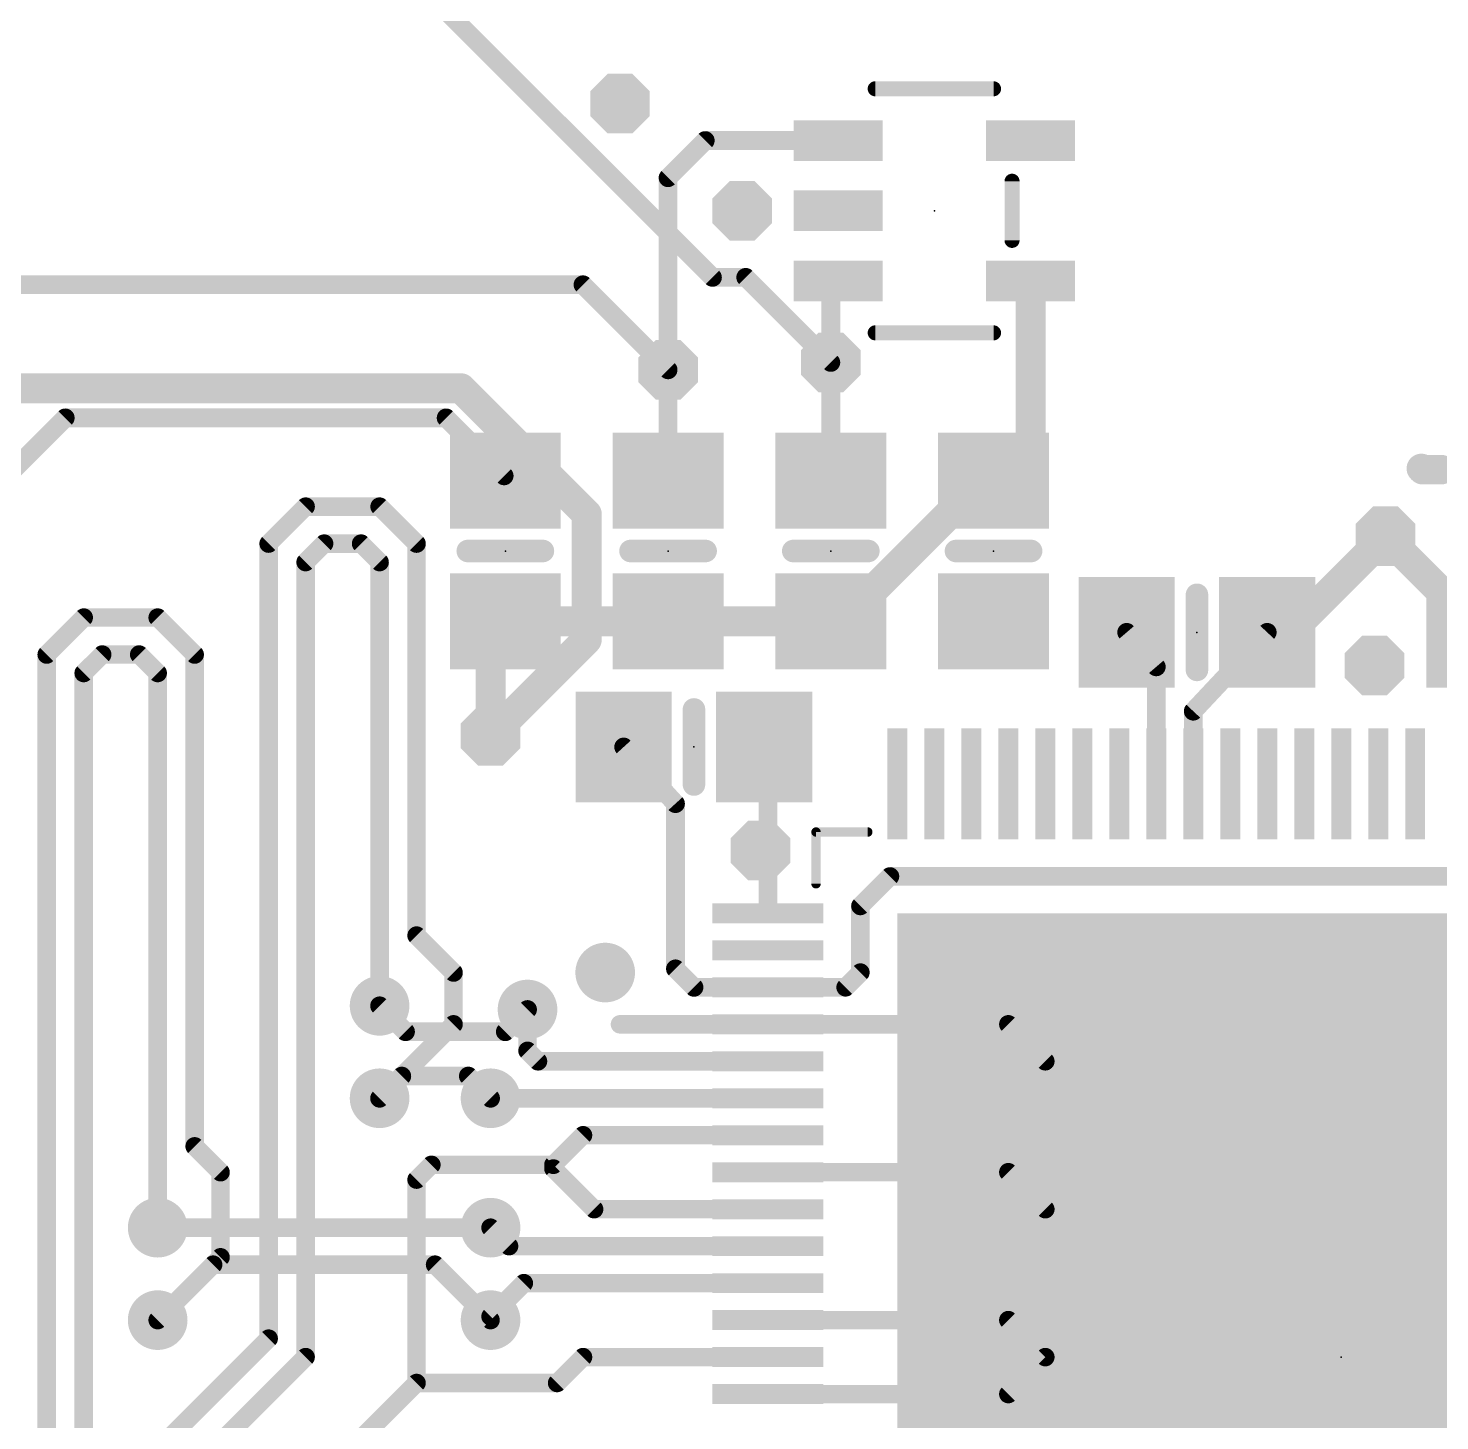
# Model space of a CAD drawing. Extents: x -29 to 121, y -8 to 99.
# Drawn here: x 11.25 to 30.33, y 50.14 to 68.97 of the extents above; entities that cross this region are included whole.
import ezdxf

# ---------------------------------------------------------------- set-up
doc = ezdxf.new("R2010")
doc.units = 0
for name, color, linetype in [('1', 12, 'CONTINUOUS'), ('16', 132, 'CONTINUOUS'), ('17', 110, 'CONTINUOUS'), ('18', 3, 'CONTINUOUS'), ('21', 40, 'CONTINUOUS'), ('23', 40, 'CONTINUOUS')]:
    doc.layers.add(name, color=color, linetype=linetype)

# ---------------------------------------------------------------- blocks, each defined once
blk = doc.blocks.new('RECT')
blk.add_solid([(-0.5, -0.5), (0.5, -0.5), (-0.5, 0.5), (0.5, 0.5)])
blk = doc.blocks.new('ROUNDP')
at = {"const_width": 0.5}
blk.add_lwpolyline([(0, -0.25, 1), (0, 0.25, 1), (0, -0.25)], format="xyb", dxfattribs=at)
blk = doc.blocks.new('OCTAGONV')
at = {"const_width": 0.5}
blk.add_lwpolyline([(-0.25, -0.1036), (-0.25, 0.1036), (-0.1036, 0.25), (0.1036, 0.25), (0.25, 0.1036), (0.25, -0.1036), (0.1036, -0.25), (-0.1036, -0.25), (-0.25, -0.1036), (-0.25, 0.1036)], dxfattribs=at)
blk = doc.blocks.new('ROUNDV')
at = {"const_width": 0.5}
blk.add_lwpolyline([(0, -0.25, 1), (0, 0.25, 1), (0, -0.25)], format="xyb", dxfattribs=at)

msp = doc.modelspace()

# ---------------------------------------------------------------- linework, layer by layer
at = {"layer": '1'}
for points, const_width in [([(20.4025, 67.45), (19.9, 66.9475)], 0.254), ([(22.1999, 67.45), (20.4025, 67.45)], 0.254), ([(19.9, 66.9475), (19.9, 64.35)], 0.254), ([(22.1999, 65.55), (22.1, 65.55)], 0.254), ([(22.1, 65.55), (22.1, 64.45)], 0.254), ([(24.8001, 63.4161), (24.8001, 65.55)], 0.4064), ([(22.1, 64.45), (22.1, 62.85)], 0.254), ([(19.9, 64.35), (19.9, 62.85)], 0.254), ([(10.75, 62.7), (11.75, 63.7)], 0.254), ([(11.75, 63.7), (16.9, 63.7)], 0.254), ([(16.9, 63.7), (17.684, 62.916)], 0.254), ([(24.3, 62.85), (24.8001, 63.4161)], 0.4064), ([(30.084, 63.016), (30.1, 63)], 0.4), ([(17.684, 62.916), (17.7, 62.85)], 0.254), ([(22.184, 60.884), (24.216, 62.916)], 0.4064), ([(24.216, 62.916), (24.3, 62.85)], 0.4064), ([(14.5, 62), (15, 62.5)], 0.25), ([(15, 62.5), (16, 62.5)], 0.25), ([(16, 62.5), (16.5, 62)], 0.25), ([(28.3, 60.8), (29.6, 62.1)], 0.4064), ([(14.5, 51.25), (14.5, 62)], 0.25), ([(15, 61.75), (15.25, 62)], 0.25), ([(15.25, 62), (15.75, 62)], 0.25), ([(15.75, 62), (16, 61.75)], 0.25), ([(16.5, 62), (16.5, 56.7)], 0.25), ([(15, 51), (15, 61.75)], 0.25), ([(16, 61.75), (16, 55.75)], 0.25), ([(11.5, 60.5), (12, 61)], 0.25), ([(12, 61), (13, 61)], 0.25), ([(13, 61), (13.5, 60.5)], 0.25), ([(17.5, 60.884), (17.7, 60.95)], 0.4064), ([(17.5, 59.4), (17.5, 60.884)], 0.4064), ([(17.7, 60.95), (19.9, 60.95)], 0.4064), ([(19.9, 60.95), (22.1, 60.95)], 0.4064), ([(22.1, 60.95), (22.184, 60.884)], 0.4064), ([(26.5, 60.334), (26.1, 60.8)], 0.254), ([(27, 59.734), (28, 60.8)], 0.254), ([(28, 60.8), (28.3, 60.8)], 0.4064), ([(11.5, 49.5), (11.5, 60.5)], 0.25), ([(12, 60.25), (12.25, 60.5)], 0.25), ([(12.25, 60.5), (12.75, 60.5)], 0.25), ([(12.75, 60.5), (13, 60.25)], 0.25), ([(13.5, 60.5), (13.5, 53.85)], 0.25), ([(12, 49), (12, 60.25)], 0.25), ([(13, 60.25), (13, 52.75)], 0.25), ([(26.5, 58.75), (26.5, 60.334)], 0.254), ([(27, 58.75), (27, 59.734)], 0.254), ([(19.25, 59.234), (19.3, 59.25)], 0.25), ([(20, 58.484), (19.3, 59.25)], 0.254), ([(21.25, 59.234), (21.2, 59.25)], 0.25), ([(21.25, 57), (21.25, 59.234)], 0.25), ([(20, 56.25), (20, 58.484)], 0.254), ([(22.9, 57.5), (22.5, 57.1)], 0.25), ([(32, 57.5), (22.9, 57.5)], 0.25), ([(22.5, 57.1), (22.5, 56.2)], 0.25), ([(16.5, 56.7), (17, 56.2)], 0.25), ([(17, 56.2), (17, 55.5)], 0.25), ([(20.25, 56), (20, 56.25)], 0.254), ([(22.5, 56.2), (22.3, 56)], 0.25), ([(21.25, 56), (20.25, 56)], 0.25), ([(22.3, 56), (21.25, 56)], 0.25), ([(18, 55.1414), (18, 55.7)], 0.25), ([(17, 55.5), (16, 54.5)], 0.25), ([(19.25, 55.5), (21.25, 55.5)], 0.25), ([(21.25, 55.5), (24.5, 55.5)], 0.25), ([(24.5, 55.5), (25, 55)], 0.25), ([(18.1414, 55), (18, 55.1414)], 0.25), ([(21.25, 55), (18.1414, 55)], 0.25), ([(17.5, 54.5), (21.25, 54.5)], 0.25), ([(18.35, 53.6), (18.75, 54)], 0.25), ([(21.25, 54), (18.75, 54)], 0.25), ([(13.5, 53.85), (13.85, 53.5)], 0.25), ([(13.85, 53.5), (13.85, 52.35)], 0.25), ([(16.5, 53.4), (16.7, 53.6)], 0.25), ([(16.7, 53.6), (18.35, 53.6)], 0.25), ([(18.35, 53.6), (18.35, 53.55)], 0.25), ([(18.35, 53.55), (18.9, 53)], 0.25), ([(21.25, 53.5), (24.5, 53.5)], 0.25), ([(24.5, 53.5), (25, 53)], 0.25), ([(16.5, 53.4), (16.5, 50.65)], 0.25), ([(21.25, 53), (18.9, 53)], 0.25), ([(17.75, 52.5), (17.5, 52.75)], 0.25), ([(21.25, 52.5), (17.75, 52.5)], 0.25), ([(13.85, 52.35), (13, 51.5)], 0.25), ([(17.5, 51.55), (17.95, 52)], 0.25), ([(21.25, 52), (17.95, 52)], 0.25), ([(17.5, 51.5), (17.5, 51.55)], 0.25), ([(21.25, 51.5), (24.5, 51.5)], 0.25), ([(24.5, 51.5), (25, 51)], 0.25), ([(13, 49.75), (14.5, 51.25)], 0.25), ([(13.5, 49.5), (15, 51)], 0.25), ([(18.75, 51), (18.4, 50.65)], 0.25), ([(21.25, 51), (18.75, 51)], 0.25), ([(24.5, 50.5), (25, 51)], 0.25), ([(25, 51), (29, 51)], 0.25), ([(16.5, 50.65), (14.5, 48.65)], 0.25), ([(18.4, 50.65), (16.5, 50.65)], 0.25), ([(21.25, 50.5), (24.5, 50.5)], 0.25)]:
    msp.add_lwpolyline(points, dxfattribs=dict(at, const_width=const_width))
for points, const_width in [([(20.4025, 67.5135, 1), (20.4025, 67.3865)], 0.127), ([(20.4474, 67.4051, 1), (20.3576, 67.4949)], 0.127), ([(22.1999, 67.3865, 1), (22.1999, 67.5135)], 0.127), ([(19.9635, 66.9475, 1), (19.8365, 66.9475)], 0.127), ([(19.8551, 66.9924, 1), (19.9449, 66.9026)], 0.127), ([(22.1, 65.6135, 1), (22.1, 65.4865)], 0.127), ([(22.1635, 65.55, 1), (22.0365, 65.55)], 0.127), ([(22.1999, 65.4865, 1), (22.1999, 65.6135)], 0.127), ([(24.9017, 65.55, 1), (24.6985, 65.55)], 0.2032), ([(22.1635, 64.45, 1), (22.0365, 64.45)], 0.127), ([(22.0365, 64.45, 1), (22.1635, 64.45)], 0.127), ([(19.9635, 64.35, 1), (19.8365, 64.35)], 0.127), ([(19.8365, 64.35, 1), (19.9635, 64.35)], 0.127), ([(11.75, 63.7635, 1), (11.75, 63.6365)], 0.127), ([(11.7949, 63.6551, 1), (11.7051, 63.7449)], 0.127), ([(16.9449, 63.7449, 1), (16.8551, 63.6551)], 0.127), ([(16.9, 63.6365, 1), (16.9, 63.7635)], 0.127), ([(24.8762, 63.3488, 1), (24.724, 63.4834)], 0.2032), ([(24.6985, 63.4161, 1), (24.9017, 63.4161)], 0.2032), ([(30.1547, 63.0867, 1), (30.0133, 62.9453)], 0.2), ([(30.0293, 62.9293, 1), (30.1707, 63.0707)], 0.2), ([(17.7457, 62.931, 1), (17.6223, 62.901)], 0.127), ([(17.6391, 62.8711, 1), (17.7289, 62.9609)], 0.127), ([(24.2788, 62.9959, 1), (24.1532, 62.8361)], 0.2032), ([(24.2878, 62.8442, 1), (24.1442, 62.9878)], 0.2032), ([(24.2239, 62.9173, 1), (24.3761, 62.7827)], 0.2032), ([(24.2372, 62.7701, 1), (24.3628, 62.9299)], 0.2032), ([(17.6383, 62.835, 1), (17.7617, 62.865)], 0.127), ([(19.8365, 62.85, 1), (19.9635, 62.85)], 0.127), ([(22.0365, 62.85, 1), (22.1635, 62.85)], 0.127), ([(15, 62.5625, 1), (15, 62.4375)], 0.125), ([(15.0442, 62.4558, 1), (14.9558, 62.5442)], 0.125), ([(16.0442, 62.5442, 1), (15.9558, 62.4558)], 0.125), ([(16, 62.4375, 1), (16, 62.5625)], 0.125), ([(29.6718, 62.0282, 1), (29.5282, 62.1718)], 0.2032), ([(14.5625, 62, 1), (14.4375, 62)], 0.125), ([(14.4558, 62.0442, 1), (14.5442, 61.9558)], 0.125), ([(15.25, 62.0625, 1), (15.25, 61.9375)], 0.125), ([(15.2942, 61.9558, 1), (15.2058, 62.0442)], 0.125), ([(15.7942, 62.0442, 1), (15.7058, 61.9558)], 0.125), ([(15.75, 61.9375, 1), (15.75, 62.0625)], 0.125), ([(16.5625, 62, 1), (16.4375, 62)], 0.125), ([(16.4558, 61.9558, 1), (16.5442, 62.0442)], 0.125), ([(15.0625, 61.75, 1), (14.9375, 61.75)], 0.125), ([(14.9558, 61.7942, 1), (15.0442, 61.7058)], 0.125), ([(16.0625, 61.75, 1), (15.9375, 61.75)], 0.125), ([(15.9558, 61.7058, 1), (16.0442, 61.7942)], 0.125), ([(12, 61.0625, 1), (12, 60.9375)], 0.125), ([(12.0442, 60.9558, 1), (11.9558, 61.0442)], 0.125), ([(13.0442, 61.0442, 1), (12.9558, 60.9558)], 0.125), ([(13, 60.9375, 1), (13, 61.0625)], 0.125), ([(17.6016, 60.884, 1), (17.3984, 60.884)], 0.2032), ([(17.4682, 60.9805, 1), (17.5318, 60.7875)], 0.2032), ([(17.7, 61.0516, 1), (17.7, 60.8484)], 0.2032), ([(17.7318, 60.8535, 1), (17.6682, 61.0465)], 0.2032), ([(19.9, 61.0516, 1), (19.9, 60.8484)], 0.2032), ([(19.9, 60.8484, 1), (19.9, 61.0516)], 0.2032), ([(22.1628, 61.0299, 1), (22.0372, 60.8701)], 0.2032), ([(22.1, 60.8484, 1), (22.1, 61.0516)], 0.2032), ([(22.1212, 60.8041, 1), (22.2468, 60.9639)], 0.2032), ([(22.1122, 60.9558, 1), (22.2558, 60.8122)], 0.2032), ([(26.1482, 60.8414, 1), (26.0518, 60.7586)], 0.127), ([(28, 60.9016, 1), (28, 60.6984)], 0.2032), ([(28.0463, 60.7566, 1), (27.9537, 60.8434)], 0.127), ([(28.2282, 60.8718, 1), (28.3718, 60.7282)], 0.2032), ([(28.3, 60.6984, 1), (28.3, 60.9016)], 0.2032), ([(11.5625, 60.5, 1), (11.4375, 60.5)], 0.125), ([(11.4558, 60.5442, 1), (11.5442, 60.4558)], 0.125), ([(12.25, 60.5625, 1), (12.25, 60.4375)], 0.125), ([(12.2942, 60.4558, 1), (12.2058, 60.5442)], 0.125), ([(12.7942, 60.5442, 1), (12.7058, 60.4558)], 0.125), ([(12.75, 60.4375, 1), (12.75, 60.5625)], 0.125), ([(13.5625, 60.5, 1), (13.4375, 60.5)], 0.125), ([(13.4558, 60.4558, 1), (13.5442, 60.5442)], 0.125), ([(12.0625, 60.25, 1), (11.9375, 60.25)], 0.125), ([(11.9558, 60.2942, 1), (12.0442, 60.2058)], 0.125), ([(13.0625, 60.25, 1), (12.9375, 60.25)], 0.125), ([(12.9558, 60.2058, 1), (13.0442, 60.2942)], 0.125), ([(26.5635, 60.334, 1), (26.4365, 60.334)], 0.127), ([(26.4518, 60.2926, 1), (26.5482, 60.3754)], 0.127), ([(27.0635, 59.734, 1), (26.9365, 59.734)], 0.127), ([(26.9537, 59.7774, 1), (27.0463, 59.6906)], 0.127), ([(17.3984, 59.4, 1), (17.6016, 59.4)], 0.2032), ([(19.231, 59.2935, 1), (19.269, 59.1745)], 0.125), ([(19.3469, 59.2928, 1), (19.2531, 59.2072)], 0.127), ([(19.319, 59.1905, 1), (19.281, 59.3095)], 0.125), ([(21.219, 59.3095, 1), (21.181, 59.1905)], 0.125), ([(21.3125, 59.234, 1), (21.1875, 59.234)], 0.125), ([(21.231, 59.1745, 1), (21.269, 59.2935)], 0.125), ([(26.4365, 58.75, 1), (26.5635, 58.75)], 0.127), ([(26.9365, 58.75, 1), (27.0635, 58.75)], 0.127), ([(20.0635, 58.484, 1), (19.9365, 58.484)], 0.127), ([(19.9531, 58.4412, 1), (20.0469, 58.5268)], 0.127), ([(22.9, 57.5625, 1), (22.9, 57.4375)], 0.125), ([(22.9442, 57.4558, 1), (22.8558, 57.5442)], 0.125), ([(21.1875, 57, 1), (21.3125, 57)], 0.125), ([(22.5625, 57.1, 1), (22.4375, 57.1)], 0.125), ([(22.4558, 57.1442, 1), (22.5442, 57.0558)], 0.125), ([(16.5442, 56.7442, 1), (16.4558, 56.6558)], 0.125), ([(16.4375, 56.7, 1), (16.5625, 56.7)], 0.125), ([(17.0625, 56.2, 1), (16.9375, 56.2)], 0.125), ([(16.9558, 56.1558, 1), (17.0442, 56.2442)], 0.125), ([(20.0449, 56.2949, 1), (19.9551, 56.2051)], 0.127), ([(19.9365, 56.25, 1), (20.0635, 56.25)], 0.127), ([(22.5442, 56.1558, 1), (22.4558, 56.2442)], 0.125), ([(20.25, 56.0625, 1), (20.25, 55.9375)], 0.125), ([(20.2051, 55.9551, 1), (20.2949, 56.0449)], 0.127), ([(21.25, 56.0625, 1), (21.25, 55.9375)], 0.125), ([(21.25, 55.9375, 1), (21.25, 56.0625)], 0.125), ([(22.2558, 56.0442, 1), (22.3442, 55.9558)], 0.125), ([(22.3, 55.9375, 1), (22.3, 56.0625)], 0.125), ([(22.4375, 56.2, 1), (22.5625, 56.2)], 0.125), ([(15.9375, 55.75, 1), (16.0625, 55.75)], 0.125), ([(18.0625, 55.7, 1), (17.9375, 55.7)], 0.125), ([(16.9375, 55.5, 1), (17.0625, 55.5)], 0.125), ([(17.0442, 55.4558, 1), (16.9558, 55.5442)], 0.125), ([(19.25, 55.5625, 1), (19.25, 55.4375)], 0.125), ([(21.25, 55.5625, 1), (21.25, 55.4375)], 0.125), ([(21.25, 55.4375, 1), (21.25, 55.5625)], 0.125), ([(24.5442, 55.5442, 1), (24.4558, 55.4558)], 0.125), ([(24.5, 55.4375, 1), (24.5, 55.5625)], 0.125), ([(18.0442, 55.1856, 1), (17.9558, 55.0972)], 0.125), ([(17.9375, 55.1414, 1), (18.0625, 55.1414)], 0.125), ([(18.1414, 55.0625, 1), (18.1414, 54.9375)], 0.125), ([(18.0972, 54.9558, 1), (18.1856, 55.0442)], 0.125), ([(21.25, 54.9375, 1), (21.25, 55.0625)], 0.125), ([(24.9558, 54.9558, 1), (25.0442, 55.0442)], 0.125), ([(15.9558, 54.5442, 1), (16.0442, 54.4558)], 0.125), ([(17.5, 54.5625, 1), (17.5, 54.4375)], 0.125), ([(21.25, 54.4375, 1), (21.25, 54.5625)], 0.125), ([(18.75, 54.0625, 1), (18.75, 53.9375)], 0.125), ([(18.7942, 53.9558, 1), (18.7058, 54.0442)], 0.125), ([(21.25, 53.9375, 1), (21.25, 54.0625)], 0.125), ([(13.5442, 53.8942, 1), (13.4558, 53.8058)], 0.125), ([(13.4375, 53.85, 1), (13.5625, 53.85)], 0.125), ([(13.9125, 53.5, 1), (13.7875, 53.5)], 0.125), ([(16.7, 53.6625, 1), (16.7, 53.5375)], 0.125), ([(16.7442, 53.5558, 1), (16.6558, 53.6442)], 0.125), ([(18.4125, 53.6, 1), (18.2875, 53.6)], 0.125), ([(18.3058, 53.6442, 1), (18.3942, 53.5558)], 0.125), ([(18.3942, 53.5942, 1), (18.3058, 53.5058)], 0.125), ([(18.35, 53.5375, 1), (18.35, 53.6625)], 0.125), ([(21.25, 53.5625, 1), (21.25, 53.4375)], 0.125), ([(24.5442, 53.5442, 1), (24.4558, 53.4558)], 0.125), ([(24.5, 53.4375, 1), (24.5, 53.5625)], 0.125), ([(13.8058, 53.4558, 1), (13.8942, 53.5442)], 0.125), ([(16.5625, 53.4, 1), (16.4375, 53.4)], 0.125), ([(16.4558, 53.4442, 1), (16.5442, 53.3558)], 0.125), ([(18.2875, 53.55, 1), (18.4125, 53.55)], 0.125), ([(18.9, 53.0625, 1), (18.9, 52.9375)], 0.125), ([(18.8558, 52.9558, 1), (18.9442, 53.0442)], 0.125), ([(21.25, 52.9375, 1), (21.25, 53.0625)], 0.125), ([(24.9558, 52.9558, 1), (25.0442, 53.0442)], 0.125), ([(17.5442, 52.7942, 1), (17.4558, 52.7058)], 0.125), ([(12.9375, 52.75, 1), (13.0625, 52.75)], 0.125), ([(17.75, 52.5625, 1), (17.75, 52.4375)], 0.125), ([(17.7058, 52.4558, 1), (17.7942, 52.5442)], 0.125), ([(21.25, 52.4375, 1), (21.25, 52.5625)], 0.125), ([(13.7875, 52.35, 1), (13.9125, 52.35)], 0.125), ([(13.8942, 52.3058, 1), (13.8058, 52.3942)], 0.125), ([(17.95, 52.0625, 1), (17.95, 51.9375)], 0.125), ([(17.9942, 51.9558, 1), (17.9058, 52.0442)], 0.125), ([(21.25, 51.9375, 1), (21.25, 52.0625)], 0.125), ([(12.9558, 51.5442, 1), (13.0442, 51.4558)], 0.125), ([(17.5625, 51.55, 1), (17.4375, 51.55)], 0.125), ([(17.4558, 51.5942, 1), (17.5442, 51.5058)], 0.125), ([(17.4375, 51.5, 1), (17.5625, 51.5)], 0.125), ([(21.25, 51.5625, 1), (21.25, 51.4375)], 0.125), ([(24.5442, 51.5442, 1), (24.4558, 51.4558)], 0.125), ([(24.5, 51.4375, 1), (24.5, 51.5625)], 0.125), ([(14.5442, 51.2058, 1), (14.4558, 51.2942)], 0.125), ([(14.4375, 51.25, 1), (14.5625, 51.25)], 0.125), ([(14.9375, 51, 1), (15.0625, 51)], 0.125), ([(15.0442, 50.9558, 1), (14.9558, 51.0442)], 0.125), ([(18.75, 51.0625, 1), (18.75, 50.9375)], 0.125), ([(18.7942, 50.9558, 1), (18.7058, 51.0442)], 0.125), ([(21.25, 50.9375, 1), (21.25, 51.0625)], 0.125), ([(25, 51.0625, 1), (25, 50.9375)], 0.125), ([(25.0442, 50.9558, 1), (24.9558, 51.0442)], 0.125), ([(24.9558, 50.9558, 1), (25.0442, 51.0442)], 0.125), ([(29, 50.9375, 1), (29, 51.0625)], 0.125), ([(16.5, 50.7125, 1), (16.5, 50.5875)], 0.125), ([(16.5442, 50.6058, 1), (16.4558, 50.6942)], 0.125), ([(18.4, 50.5875, 1), (18.4, 50.7125)], 0.125), ([(16.4375, 50.65, 1), (16.5625, 50.65)], 0.125), ([(18.3558, 50.6942, 1), (18.4442, 50.6058)], 0.125), ([(21.25, 50.5625, 1), (21.25, 50.4375)], 0.125), ([(24.4558, 50.5442, 1), (24.5442, 50.4558)], 0.125), ([(24.5, 50.4375, 1), (24.5, 50.5625)], 0.125)]:
    msp.add_lwpolyline(points, format="xyb", dxfattribs=dict(at, const_width=const_width))
at = {"layer": '16'}
for points, const_width in [([(20.5, 65.6), (15.6, 70.5)], 0.254), ([(20.95, 65.6), (20.5, 65.6)], 0.254), ([(22.1, 64.45), (20.95, 65.6)], 0.254), ([(18.75, 65.5), (7.6, 65.5)], 0.254), ([(19.9, 64.35), (18.75, 65.5)], 0.254), ([(17.1, 64.1), (7, 64.1)], 0.4064), ([(18.8, 62.4), (17.1, 64.1)], 0.4064), ([(30.1, 63), (30.35, 63)], 0.4), ([(18.8, 60.7), (18.8, 62.4)], 0.4064), ([(29.6, 62.1), (30.9, 60.8)], 0.4064), ([(17.5, 59.4), (18.8, 60.7)], 0.4064), ([(16, 55.75), (16.35, 55.4)], 0.254), ([(17.7, 55.4), (18, 55.7)], 0.254), ([(16.35, 55.4), (17.7, 55.4)], 0.254), ([(16, 54.5), (16.3, 54.8)], 0.254), ([(16.3, 54.8), (17.2, 54.8)], 0.254), ([(17.2, 54.8), (17.5, 54.5)], 0.254), ([(32, 54), (26, 48)], 0.4064), ([(17.5, 52.75), (13, 52.75)], 0.25), ([(13, 51.5), (13.75, 52.25)], 0.25), ([(16.75, 52.25), (13.75, 52.25)], 0.25), ([(17.5, 51.5), (16.75, 52.25)], 0.25)]:
    msp.add_lwpolyline(points, dxfattribs=dict(at, const_width=const_width))
for points, const_width in [([(20.5, 65.6635, 1), (20.5, 65.5365)], 0.127), ([(20.4551, 65.5551, 1), (20.5449, 65.6449)], 0.127), ([(20.9949, 65.6449, 1), (20.9051, 65.5551)], 0.127), ([(20.95, 65.5365, 1), (20.95, 65.6635)], 0.127), ([(18.7949, 65.5449, 1), (18.7051, 65.4551)], 0.127), ([(18.75, 65.4365, 1), (18.75, 65.5635)], 0.127), ([(22.0551, 64.4051, 1), (22.1449, 64.4949)], 0.127), ([(19.8551, 64.3051, 1), (19.9449, 64.3949)], 0.127), ([(17.1718, 64.1718, 1), (17.0282, 64.0282)], 0.2032), ([(17.1, 63.9984, 1), (17.1, 64.2016)], 0.2032), ([(30.1, 63.1, 1), (30.1, 62.9)], 0.2), ([(30.35, 62.9, 1), (30.35, 63.1)], 0.2), ([(18.9016, 62.4, 1), (18.6984, 62.4)], 0.2032), ([(18.7282, 62.3282, 1), (18.8718, 62.4718)], 0.2032), ([(29.6718, 62.1718, 1), (29.5282, 62.0282)], 0.2032), ([(18.8718, 60.6282, 1), (18.7282, 60.7718)], 0.2032), ([(18.6984, 60.7, 1), (18.9016, 60.7)], 0.2032), ([(17.4282, 59.4718, 1), (17.5718, 59.3282)], 0.2032), ([(16.0449, 55.7949, 1), (15.9551, 55.7051)], 0.127), ([(18.0449, 55.6551, 1), (17.9551, 55.7449)], 0.127), ([(16.35, 55.4635, 1), (16.35, 55.3365)], 0.127), ([(16.3051, 55.3551, 1), (16.3949, 55.4449)], 0.127), ([(17.6551, 55.4449, 1), (17.7449, 55.3551)], 0.127), ([(17.7, 55.3365, 1), (17.7, 55.4635)], 0.127), ([(16.3, 54.8635, 1), (16.3, 54.7365)], 0.127), ([(16.3449, 54.7551, 1), (16.2551, 54.8449)], 0.127), ([(17.2449, 54.8449, 1), (17.1551, 54.7551)], 0.127), ([(17.2, 54.7365, 1), (17.2, 54.8635)], 0.127), ([(15.9551, 54.5449, 1), (16.0449, 54.4551)], 0.127), ([(17.4551, 54.4551, 1), (17.5449, 54.5449)], 0.127), ([(13, 52.8125, 1), (13, 52.6875)], 0.125), ([(17.5, 52.6875, 1), (17.5, 52.8125)], 0.125), ([(13.75, 52.3125, 1), (13.75, 52.1875)], 0.125), ([(13.7942, 52.2058, 1), (13.7058, 52.2942)], 0.125), ([(16.7942, 52.2942, 1), (16.7058, 52.2058)], 0.125), ([(16.75, 52.1875, 1), (16.75, 52.3125)], 0.125), ([(12.9558, 51.5442, 1), (13.0442, 51.4558)], 0.125), ([(17.4558, 51.4558, 1), (17.5442, 51.5442)], 0.125)]:
    msp.add_lwpolyline(points, format="xyb", dxfattribs=dict(at, const_width=const_width))
at = {"layer": '21'}
for points, const_width in [([(24.3, 68.15), (22.7, 68.15)], 0.2032), ([(24.55, 66.9), (24.55, 66.1)], 0.2032), ([(24.3, 64.85), (22.7, 64.85)], 0.2032), ([(18.208, 61.9), (17.192, 61.9)], 0.3048), ([(20.408, 61.9), (19.392, 61.9)], 0.3048), ([(22.608, 61.9), (21.592, 61.9)], 0.3048), ([(24.808, 61.9), (23.792, 61.9)], 0.3048), ([(27.05, 60.292), (27.05, 61.308)], 0.3048), ([(20.25, 59.758), (20.25, 58.742)], 0.3048), ([(22.6, 58.1), (21.9, 58.1)], 0.127), ([(21.9, 58.1), (21.9, 57.4)], 0.127)]:
    msp.add_lwpolyline(points, dxfattribs=dict(at, const_width=const_width))
for points, const_width in [([(22.7, 68.2008, 1), (22.7, 68.0992)], 0.1016), ([(24.3, 68.0992, 1), (24.3, 68.2008)], 0.1016), ([(24.6008, 66.9, 1), (24.4992, 66.9)], 0.1016), ([(24.4992, 66.1, 1), (24.6008, 66.1)], 0.1016), ([(22.7, 64.9008, 1), (22.7, 64.7992)], 0.1016), ([(24.3, 64.7992, 1), (24.3, 64.9008)], 0.1016), ([(17.192, 61.9762, 1), (17.192, 61.8238)], 0.1524), ([(18.208, 61.8238, 1), (18.208, 61.9762)], 0.1524), ([(19.392, 61.9762, 1), (19.392, 61.8238)], 0.1524), ([(20.408, 61.8238, 1), (20.408, 61.9762)], 0.1524), ([(21.592, 61.9762, 1), (21.592, 61.8238)], 0.1524), ([(22.608, 61.8238, 1), (22.608, 61.9762)], 0.1524), ([(23.792, 61.9762, 1), (23.792, 61.8238)], 0.1524), ([(24.808, 61.8238, 1), (24.808, 61.9762)], 0.1524), ([(27.1262, 61.308, 1), (26.9738, 61.308)], 0.1524), ([(26.9738, 60.292, 1), (27.1262, 60.292)], 0.1524), ([(20.3262, 59.758, 1), (20.1738, 59.758)], 0.1524), ([(20.1738, 58.742, 1), (20.3262, 58.742)], 0.1524), ([(21.9, 58.1318, 1), (21.9, 58.0682)], 0.0635), ([(21.9318, 58.1, 1), (21.8683, 58.1)], 0.0635), ([(22.6, 58.0682, 1), (22.6, 58.1318)], 0.0635), ([(21.8683, 57.4, 1), (21.9318, 57.4)], 0.0635)]:
    msp.add_lwpolyline(points, format="xyb", dxfattribs=dict(at, const_width=const_width))
at = {"layer": '23'}
for p in [(23.5, 66.5), (17.7, 61.9), (19.9, 61.9), (22.1, 61.9), (24.3, 61.9), (27.05, 60.8), (20.25, 59.25), (29, 51)]:
    msp.add_point(p, dxfattribs=at)

# ---------------------------------------------------------------- block references
at = {"layer": '1'}
for p, xscale, yscale, rotation in [((22.1999, 67.45), 0.55, 1.2, 270), ((24.8001, 67.45), 0.55, 1.2, 270), ((22.1999, 66.5), 0.55, 1.2, 270), ((22.1999, 65.55), 0.55, 1.2, 270), ((24.8001, 65.55), 0.55, 1.2, 270), ((17.7, 62.85), 1.3, 1.5, 270), ((19.9, 62.85), 1.3, 1.5, 270), ((22.1, 62.85), 1.3, 1.5, 270), ((24.3, 62.85), 1.3, 1.5, 270), ((17.7, 60.95), 1.3, 1.5, 270), ((19.9, 60.95), 1.3, 1.5, 270), ((22.1, 60.95), 1.3, 1.5, 270), ((24.3, 60.95), 1.3, 1.5, 270), ((26.1, 60.8), 1.3, 1.5, 180), ((28, 60.8), 1.3, 1.5, 180), ((30.8, 60.8), 1.3, 1.5, 180)]:
    msp.add_blockref('RECT', p, dxfattribs=dict(at, xscale=xscale, yscale=yscale, rotation=rotation))
for p, xscale, yscale in [((19.3, 59.25), 1.3, 1.5), ((21.2, 59.25), 1.3, 1.5), ((23, 58.75), 0.27, 1.5), ((23.5, 58.75), 0.27, 1.5), ((24, 58.75), 0.27, 1.5), ((24.5, 58.75), 0.27, 1.5), ((25, 58.75), 0.27, 1.5), ((25.5, 58.75), 0.27, 1.5), ((26, 58.75), 0.27, 1.5), ((26.5, 58.75), 0.27, 1.5), ((27, 58.75), 0.27, 1.5), ((27.5, 58.75), 0.27, 1.5), ((28, 58.75), 0.27, 1.5), ((28.5, 58.75), 0.27, 1.5), ((29, 58.75), 0.27, 1.5), ((29.5, 58.75), 0.27, 1.5), ((30, 58.75), 0.27, 1.5), ((21.25, 57), 1.5, 0.27), ((29, 51), 12, 12), ((21.25, 56.5), 1.5, 0.27), ((21.25, 56), 1.5, 0.27), ((21.25, 55.5), 1.5, 0.27), ((21.25, 55), 1.5, 0.27), ((21.25, 54.5), 1.5, 0.27), ((21.25, 54), 1.5, 0.27), ((21.25, 53.5), 1.5, 0.27), ((21.25, 53), 1.5, 0.27), ((21.25, 52.5), 1.5, 0.27), ((21.25, 52), 1.5, 0.27), ((21.25, 51.5), 1.5, 0.27), ((21.25, 51), 1.5, 0.27), ((21.25, 50.5), 1.5, 0.27)]:
    msp.add_blockref('RECT', p, dxfattribs=dict(at, xscale=xscale, yscale=yscale))
at = {"layer": '17', "xscale": 0.908, "yscale": 0.908}
for p in [(25, 55), (25, 55), (27, 55), (27, 55), (29, 55), (29, 55), (25, 53), (25, 53), (25, 51), (25, 51)]:
    msp.add_blockref('ROUNDP', p, dxfattribs=at)
at = {"layer": '18', "xscale": 0.8064, "yscale": 0.8064}
for name, p in [('OCTAGONV', (19.25, 67.95)), ('OCTAGONV', (19.25, 67.95)), ('OCTAGONV', (20.9, 66.5)), ('OCTAGONV', (20.9, 66.5)), ('OCTAGONV', (19.9, 64.35)), ('OCTAGONV', (19.9, 64.35)), ('OCTAGONV', (22.1, 64.45)), ('OCTAGONV', (22.1, 64.45)), ('OCTAGONV', (29.6, 62.1)), ('OCTAGONV', (29.6, 62.1)), ('OCTAGONV', (29.45, 60.35)), ('OCTAGONV', (29.45, 60.35)), ('OCTAGONV', (17.5, 59.4)), ('OCTAGONV', (17.5, 59.4)), ('OCTAGONV', (21.15, 57.85)), ('OCTAGONV', (21.15, 57.85)), ('ROUNDV', (19.05, 56.2)), ('ROUNDV', (19.05, 56.2)), ('ROUNDV', (16, 55.75)), ('ROUNDV', (16, 55.75)), ('ROUNDV', (18, 55.7)), ('ROUNDV', (18, 55.7)), ('ROUNDV', (16, 54.5)), ('ROUNDV', (16, 54.5)), ('ROUNDV', (17.5, 54.5)), ('ROUNDV', (17.5, 54.5)), ('ROUNDV', (13, 52.75)), ('ROUNDV', (13, 52.75)), ('ROUNDV', (17.5, 52.75)), ('ROUNDV', (17.5, 52.75)), ('ROUNDV', (13, 51.5)), ('ROUNDV', (13, 51.5)), ('ROUNDV', (17.5, 51.5)), ('ROUNDV', (17.5, 51.5))]:
    msp.add_blockref(name, p, dxfattribs=at)

doc.saveas('drawing.dxf')
